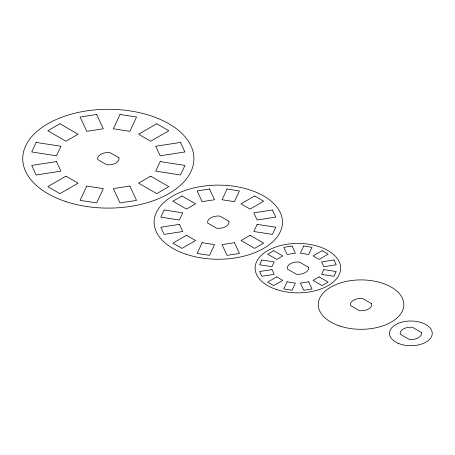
<?xml version="1.0" encoding="UTF-8"?>
<svg xmlns="http://www.w3.org/2000/svg" width="455" height="455" viewBox="0 0 455 455"><rect width="100%" height="100%" fill="white"/><g stroke="black" fill="none" stroke-linecap="round" stroke-linejoin="round"><path stroke-width="0.68" d="M36.15 142.415L31.719 151.959L56.517 155.798L60.947 146.254L36.15 142.415M86.774 186.055L80.125 200.371L96.659 202.93L103.308 188.609L86.774 186.055M119.995 114.467L113.352 128.782L129.885 131.341L136.528 117.026L119.995 114.467M160.143 161.599L155.712 171.143L180.51 174.976L184.94 165.432L160.143 161.599M164.158 209.971L160.831 217.132L179.435 220.01L182.756 212.849L164.158 209.971M202.122 242.703L197.14 253.441L209.539 255.357L214.527 244.619L202.122 242.703M227.045 189.013L222.057 199.751L234.462 201.667L239.444 190.929L227.045 189.013M257.149 224.361L253.827 231.515L272.426 234.393L275.753 227.238L257.149 224.361M261.807 260.004L259.595 264.776L271.993 266.693L274.206 261.921L261.807 260.004M287.122 281.821L283.801 288.982L292.064 290.262L295.386 283.101L287.122 281.821M303.735 246.03L300.414 253.19L308.678 254.464L311.999 247.31L303.735 246.03M323.806 269.593L321.588 274.365L333.993 276.287L336.205 271.516L323.806 269.593M59.918 123.76L47.815 130.75L65.969 141.226L78.072 134.242L59.918 123.76M65.969 176.165L47.815 186.647L59.918 193.637L78.072 183.155L65.969 176.165M156.742 123.76L138.587 134.242L150.69 141.226L168.845 130.75L156.742 123.76M150.69 176.165L138.587 183.155L156.742 193.637L168.845 186.647L150.69 176.165M181.983 195.98L172.906 201.224L186.522 209.084L195.599 203.84L181.983 195.98M186.522 235.286L172.906 243.146L181.983 248.385L195.599 240.524L186.522 235.286M254.601 195.98L240.985 203.84L250.062 209.084L263.678 201.224L254.601 195.98M250.062 235.286L240.985 240.524L254.601 248.385L263.678 243.146L250.062 235.286M273.694 250.677L267.642 254.169L276.72 259.413L282.771 255.915L273.694 250.677M276.72 276.879L267.642 282.117L273.694 285.615L282.771 280.371L276.72 276.879M322.106 250.677L313.029 255.915L319.08 259.413L328.157 254.169L322.106 250.677M319.08 276.879L313.029 280.371L322.106 285.615L328.157 282.117L319.08 276.879M96.659 114.467L80.125 117.026L86.774 131.341L103.308 128.782L96.659 114.467M56.517 161.599L31.719 165.432L36.15 174.976L60.947 171.143L56.517 161.599M180.51 142.415L155.712 146.254L160.143 155.798L184.94 151.959L180.51 142.415M129.885 186.055L113.352 188.609L119.995 202.93L136.528 200.371L129.885 186.055M209.539 189.013L197.14 190.929L202.122 201.667L214.527 199.751L209.539 189.013M179.435 224.361L160.831 227.238L164.158 234.393L182.756 231.515L179.435 224.361M272.426 209.971L253.827 212.849L257.149 220.01L275.753 217.132L272.426 209.971M234.462 242.703L222.057 244.619L227.045 255.357L239.444 253.441L234.462 242.703M292.064 246.03L283.801 247.31L287.122 254.464L295.386 253.19L292.064 246.03M271.993 269.593L259.595 271.516L261.807 276.287L274.206 274.365L271.993 269.593M333.993 260.004L321.588 261.921L323.806 266.693L336.205 264.776L333.993 260.004M308.678 281.821L300.414 283.101L303.735 290.262L311.999 288.982L308.678 281.821M118.92 157.822L109.843 152.584A10.698 6.177 0 0 0 97.74 159.569L106.817 164.812A10.698 6.177 0 0 0 118.92 157.822M228.882 221.312L219.805 216.068A10.698 6.177 0 0 0 207.702 223.058L216.779 228.296A10.698 6.177 0 0 0 228.882 221.312M308.49 267.273L299.413 262.029A10.698 6.177 0 0 0 287.31 269.019L296.387 274.257A10.698 6.177 0 0 0 308.49 267.273M371.638 303.73L362.561 298.486A10.698 6.177 0 0 0 350.458 305.476L359.535 310.714A10.698 6.177 0 0 0 371.638 303.73M421.444 332.486L412.366 327.247A10.698 6.177 0 0 0 400.263 334.232L409.341 339.476A10.698 6.177 0 0 0 421.444 332.486M398.301 343.36A21.396 12.353 0 0 0 432.136 334.635A21.396 12.353 0 0 0 402.129 322.083A21.396 12.353 0 0 0 398.301 343.36M339.652 325.996A42.787 24.706 0 0 0 403.835 304.6A42.787 24.706 0 0 0 339.652 283.209A42.787 24.706 0 0 0 339.652 325.996M276.504 289.539A42.787 24.706 0 0 0 340.687 268.143A42.787 24.706 0 0 0 276.504 246.752A42.787 24.706 0 0 0 276.504 289.539M186.197 254.277A64.183 37.054 0 0 0 282.475 222.182A64.183 37.054 0 0 0 186.197 190.093A64.183 37.054 0 0 0 186.197 254.277M65.537 201.485A85.58 49.407 0 0 0 193.91 158.698A85.58 49.407 0 0 0 65.537 115.906A85.58 49.407 0 0 0 65.537 201.485"/></g></svg>
